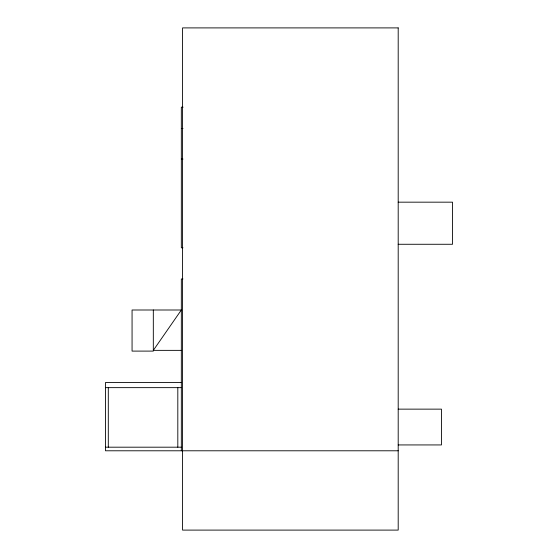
<?xml version="1.0" encoding="UTF-8"?>
<svg xmlns="http://www.w3.org/2000/svg" width="558" height="558" viewBox="0 0 558 558"><rect width="100%" height="100%" fill="white"/><g stroke="black" fill="none" stroke-linecap="round" stroke-linejoin="round"><path stroke-width="0.84" d="M183.066 107.171L181.329 107.171L181.329 247.787L182.975 247.787M181.329 128.521L183.01 128.521M181.329 159.072L183.01 159.072M398.196 202.17L452.51 202.17L452.51 244.271L398.196 244.271M182.975 278.979L181.329 278.979L181.329 450.787M181.329 350.361L153.317 350.361L181.329 309.997L132.065 309.997L132.065 351.101L153.317 351.101L153.317 309.997M181.329 382.502L105.49 382.502L105.49 450.787L398.196 450.787M105.49 387.643L181.329 387.643M398.196 409.14L441.455 409.14L441.455 444.935L398.196 444.935M105.49 447.188L181.329 447.188M177.814 387.643L177.814 447.188M108.301 387.643L108.301 447.188M398.196 27.9L182.564 27.9L182.564 530.1L398.196 530.1L398.196 27.9"/></g></svg>
